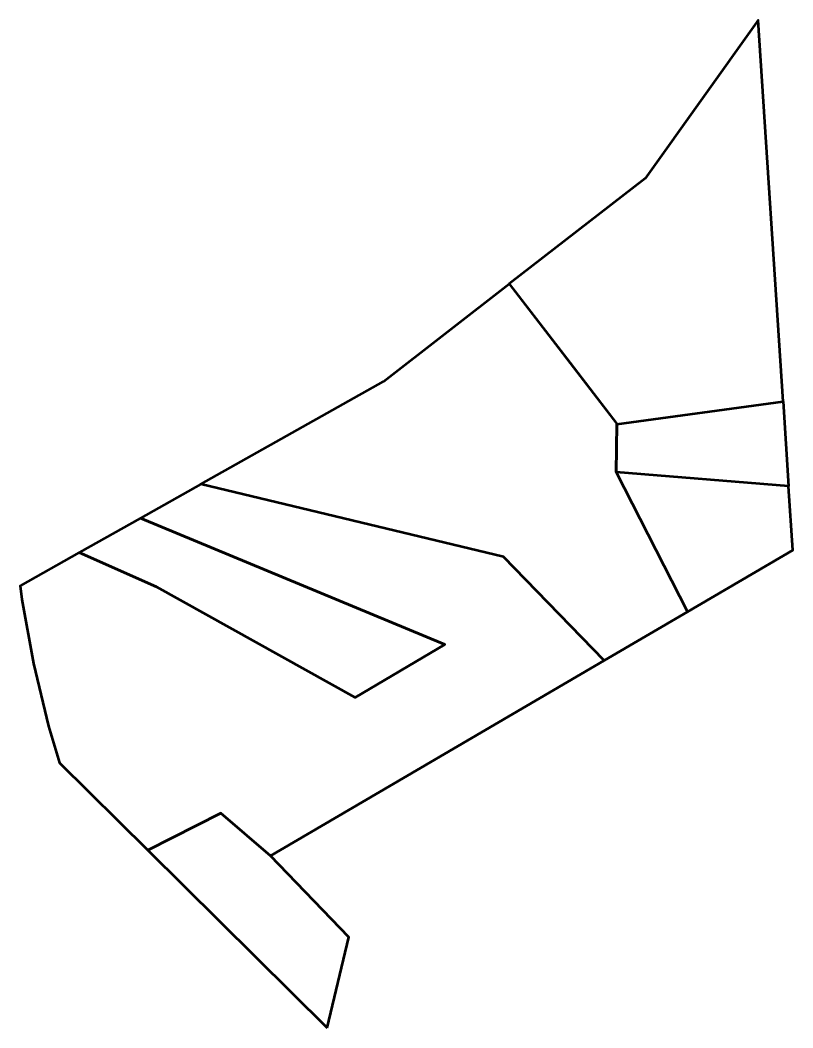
# Model space of a CAD drawing. Header units: metres. Extents: x 807429 to 807552, y 9157403 to 9157564.
import ezdxf

# ---------------------------------------------------------------- set-up
doc = ezdxf.new("R2010")
doc.units = ezdxf.units.M
doc.header["$MEASUREMENT"] = 0
doc.layers.add('2884-21050', color=1, linetype='Continuous')

msp = doc.modelspace()

# ---------------------------------------------------------------- linework, layer by layer
at = {"layer": '2884-21050', "color": 1, "lineweight": 53, "true_color": 0xff0000}
for points in [[(807550.94, 9157503.12), (807546.95, 9157564.17), (807528.88, 9157538.81), (807507.12, 9157521.95), (807524.34, 9157499.55), (807524.34, 9157499.49)], [(807535.65, 9157469.47), (807552.5, 9157479.32), (807551.83, 9157489.57), (807524.24, 9157491.83)]]:
    msp.add_lwpolyline(points, close=True, dxfattribs=at)
at = {"layer": '2884-21050', "color": 3, "lineweight": 53, "true_color": 0x00ff00}
for points in [[(807524.34, 9157499.55), (807524.24, 9157491.83), (807535.65, 9157469.47), (807522.32, 9157461.66), (807506.19, 9157478.28), (807457.77, 9157489.92), (807486.98, 9157506.35), (807507.12, 9157521.95), (807516.79, 9157509.37)], [(807450.65, 9157473.48), (807482.46, 9157455.78), (807496.79, 9157464.26), (807448.09, 9157484.47), (807438.31, 9157478.97)], [(807477.98, 9157402.88), (807481.43, 9157417.37), (807468.91, 9157430.42), (807460.96, 9157437.23), (807449.27, 9157431.34)]]:
    msp.add_lwpolyline(points, close=True, dxfattribs=at)
at = {"layer": '2884-21050', "color": 5, "lineweight": 53, "true_color": 0x0000ff}
msp.add_lwpolyline([(807524.34, 9157499.49), (807550.94, 9157503.12), (807551.83, 9157489.57), (807524.24, 9157491.83)], close=True, dxfattribs=at)
at = {"layer": '2884-21050', "color": 254, "lineweight": 53, "true_color": 0xcccccc}
msp.add_lwpolyline([(807429.14, 9157471.42), (807430.98, 9157461.18), (807433.38, 9157451.16), (807435.15, 9157445.32), (807449.27, 9157431.34), (807460.96, 9157437.23), (807468.91, 9157430.42), (807522.32, 9157461.66), (807506.19, 9157478.28), (807457.77, 9157489.92), (807448.09, 9157484.47), (807496.79, 9157464.26), (807482.46, 9157455.78), (807450.65, 9157473.48), (807438.31, 9157478.97), (807428.86, 9157473.65)], close=True, dxfattribs=at)

doc.saveas('drawing.dxf')
